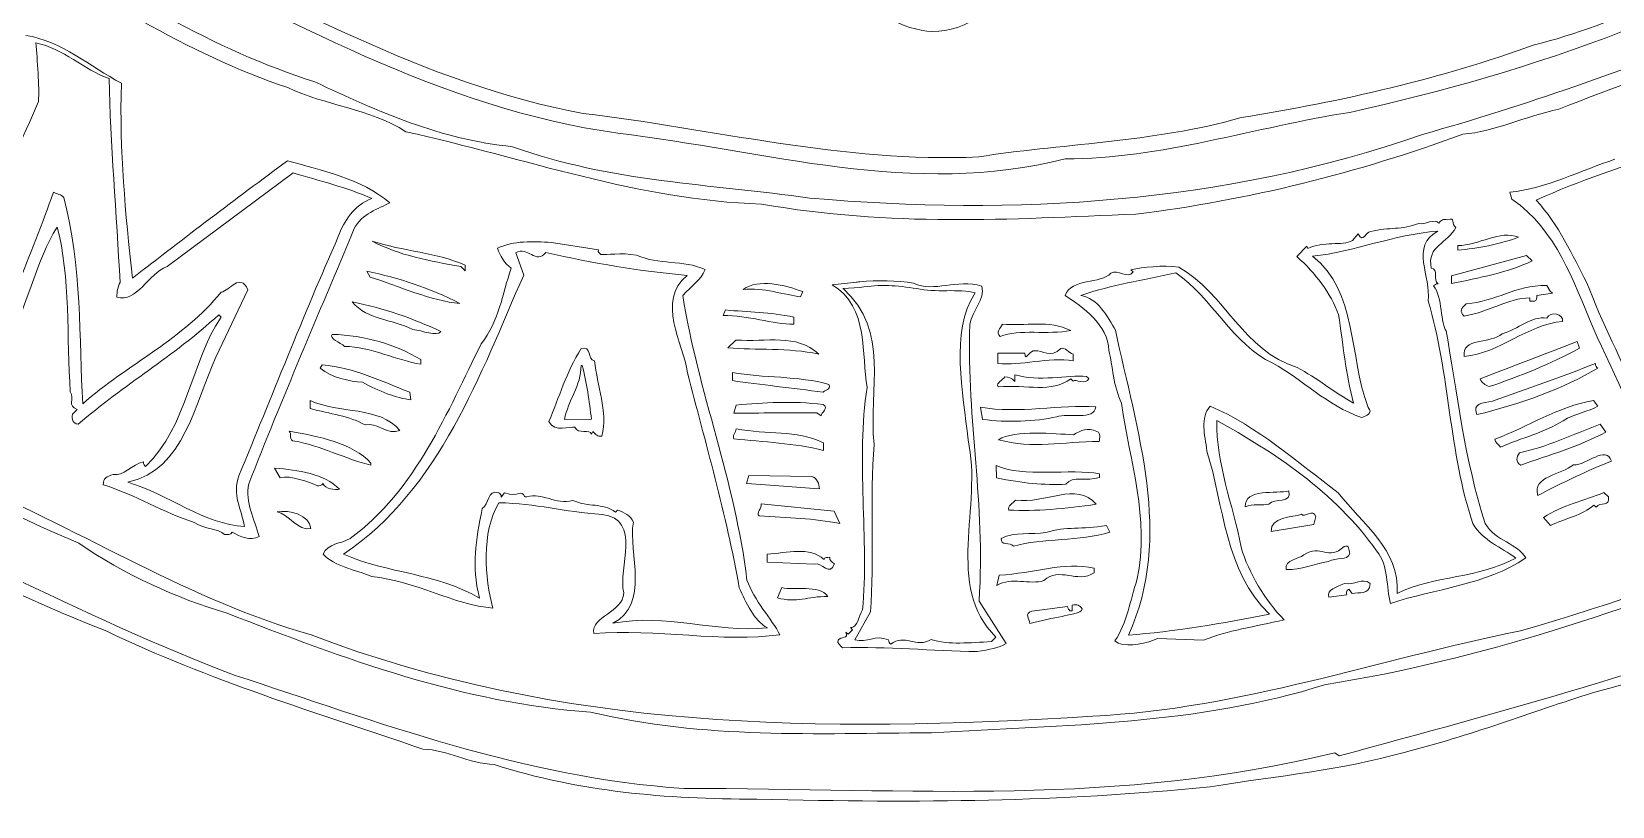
# Paper-space layout 'HHE_200_PG2' of a CAD drawing. Extents: x 0.2 to 8.2, y 0.2 to 10.8.
# Drawn here: x 5.614 to 5.7512, y 10.2354 to 10.3026 of the extents above; entities that cross this region are included whole.
import ezdxf

# ---------------------------------------------------------------- set-up
doc = ezdxf.new("R2010")
doc.units = 0
doc.header["$MEASUREMENT"] = 0
doc.layers.get('0').update_dxf_attribs({"lineweight": 30})
doc.layers.add('FORM_HHE-200', color=7, linetype='Continuous', lineweight=30)

# ---------------------------------------------------------------- blocks, each defined once
blk = doc.blocks.new('seal')
at = {"linetype": 'Continuous', "lineweight": 5}
for p, q in [((-0.40549, -1.138837), (-0.34244, -1.092559)), ((0.264, -1.108781), (0.26286, -1.105309)), ((-0.22802, -1.143937), (-0.23193, -1.132815)), ((-0.21418, -1.127824), (-0.19075, -1.131676)), ((0.15675, -1.136722), (0.16184, -1.131676)), ((0.16184, -1.131676), (0.16233, -1.132815)), ((0.18458, -1.128963), (0.1874, -1.125599)), ((0.23698, -1.133901), (0.23698, -1.131676)), ((-0.25716, -1.141659), (-0.25938, -1.139542)), ((-0.25716, -1.138837), (-0.25716, -1.141659)), ((0.23368, -1.146649), (0.27105, -1.136722)), ((0.27105, -1.136722), (0.27382, -1.139542)), ((-0.30452, -1.144534), (-0.30615, -1.141659)), ((-0.07454, -1.14958), (-0.06086, -1.148115)), ((0.0753, -1.143937), (0.07416, -1.142852)), ((0.23368, -1.150611), (0.23368, -1.146649)), ((-0.38145, -1.18403), (-0.36534, -1.150611)), ((-0.08924, -1.15289), (-0.09032, -1.155548)), ((-0.06071, -1.15099), (-0.06917, -1.151479)), ((0.28386, -1.155548), (0.27609, -1.156795)), ((0.28109, -1.151695), (0.28278, -1.154516)), ((0.28278, -1.154516), (0.28386, -1.155548)), ((-0.37874, -1.164065), (-0.37988, -1.162926)), ((-0.12885, -1.164554), (-0.12771, -1.161841)), ((0.27268, -1.159508), (0.27268, -1.15788)), ((0.2749, -1.159508), (0.27268, -1.159508)), ((-0.09375, -1.165584), (-0.09375, -1.169056)), ((-0.12663, -1.180668), (-0.12271, -1.176815)), ((0.29612, -1.179636), (0.29726, -1.182999)), ((-0.27941, -1.185766), (-0.27941, -1.188045)), ((0.00776, -1.18403), (0.02116, -1.18403)), ((0.00776, -1.189076), (0.00776, -1.18403)), ((0.04514, -1.184736), (0.04514, -1.188045)), ((-0.32959, -1.189673), (-0.3285, -1.188045)), ((-0.1997, -1.189076), (-0.1991, -1.189076)), ((-0.1244, -1.196997), (-0.1244, -1.192983)), ((0.01618, -1.198083), (0.01618, -1.194773)), ((-0.28504, -1.201934), (-0.28445, -1.205787)), ((0.04514, -1.198083), (0.04405, -1.196888)), ((0.05187, -1.195804), (0.05296, -1.196888)), ((-0.4529, -1.211972), (-0.45068, -1.209747)), ((-0.33469, -1.209747), (-0.33469, -1.205787)), ((-0.12381, -1.213165), (-0.12271, -1.209149)), ((0, -1.216908), (-0.00109, -1.210886)), ((0.30398, -1.209149), (0.30621, -1.211972)), ((-0.19466, -1.215823), (-0.20806, -1.215823)), ((-0.08035, -1.214684), (-0.08257, -1.213165)), ((-0.19411, -1.222008), (-0.19466, -1.223202)), ((0.30729, -1.220923), (0.31007, -1.224829)), ((-0.07927, -1.228138), (-0.07927, -1.231991)), ((-0.34971, -1.244252), (-0.35248, -1.239315)), ((-0.30452, -1.237091), (-0.30452, -1.238176)), ((0.00668, -1.246043), (0.00668, -1.239912)), ((-0.11772, -1.248212), (-0.11653, -1.244252)), ((-0.11653, -1.244252), (-0.08534, -1.244904)), ((0.058, -1.244252), (0.058, -1.246043)), ((-0.23817, -1.252173), (-0.23979, -1.254288)), ((-0.22699, -1.254288), (-0.22807, -1.254288)), ((-0.11046, -1.258358), (-0.07416, -1.262211)), ((0.30898, -1.254886), (0.31121, -1.257111)), ((-0.1819, -1.26107), (-0.18293, -1.262101)), ((-0.07416, -1.262211), (-0.07139, -1.268395)), ((0.16564, -1.266116), (0.16455, -1.270023)), ((0.30507, -1.262101), (0.30398, -1.26107)), ((0.06136, -1.270023), (0.06305, -1.273331)), ((0.16455, -1.270023), (0.14334, -1.273331)), ((0.28229, -1.271108), (0.27893, -1.267147)), ((-0.10764, -1.287329), (-0.10764, -1.283369)), ((-0.08425, -1.288415), (-0.10764, -1.287329)), ((0.00668, -1.299481), (0.00776, -1.294491)), ((0.05518, -1.291236), (0.05518, -1.293515)), ((-0.10259, -1.305124), (-0.10036, -1.300079)), ((0.18072, -1.305124), (0.17178, -1.306209)), ((0.18348, -1.304527), (0.1818, -1.302304)), ((-0.05636, -1.31234), (-0.06413, -1.326283)), ((-0.00222, -1.30724), (0.01118, -1.328508)), ((0.02398, -1.31234), (0.04183, -1.310224)), ((0.04291, -1.31234), (0.04405, -1.31234)), ((0.04405, -1.31234), (0.04405, -1.309465)), ((-0.06754, -1.323462), (-0.06527, -1.321183)), ((-0.06527, -1.321183), (-0.06635, -1.320098)), ((-0.06863, -1.322377), (-0.06754, -1.323462)), ((0.00386, -1.327423), (0.00608, -1.325198)), ((0.0669, -1.328508), (0.06528, -1.327423)), ((0.10928, -1.327315), (0.08648, -1.326283)), ((0.1766, -1.385202), (0.17437, -1.383574))]:
    blk.add_line(p, q, dxfattribs=at)
for points in [[(0.18344, -1.065216), (0.27546, -1.045197), (0.36637, -1.014542), (0.44782, -0.959909)], [(-0.19807, -1.063697), (-0.27782, -1.048613), (-0.34635, -1.006676), (-0.41883, -0.973744)], [(-0.48817, -0.975861), (-0.4407, -1.002119), (-0.39501, -1.033423), (-0.34489, -1.050133)], [(-0.33148, -1.047312), (-0.38227, -1.031198), (-0.4274, -1.001576), (-0.47428, -0.975861)], [(-0.42388, -0.977108), (-0.34532, -1.015086), (-0.27002, -1.060766), (-0.18077, -1.073624)], [(0.39762, -0.982262), (0.35748, -1.001251), (0.31733, -1.021813), (0.27496, -1.03223)], [(-0.09646, -0.993872), (-0.06304, -0.994904), (-0.04063, -1.037872), (-0.00493, -1.019045)], [(-0.4752, -1.023495), (-0.45735, -1.026316), (-0.44341, -1.039229), (-0.42778, -1.047529)], [(-0.47016, -1.027238), (-0.45675, -1.030059), (-0.44618, -1.040692), (-0.43391, -1.045197)], [(-0.46907, -1.056317), (-0.46847, -1.049102), (-0.46961, -1.035756), (-0.47016, -1.027238)], [(0.37018, -1.026099), (0.32054, -1.044545), (0.27089, -1.06234), (0.21957, -1.076337)], [(0.27496, -1.03223), (0.22976, -1.048451), (0.17953, -1.059736), (0.12935, -1.067494)], [(0.28761, -1.064076), (0.3138, -1.053931), (0.34001, -1.044545), (0.3673, -1.036136)], [(-0.43391, -1.045197), (-0.43332, -1.077042), (-0.43055, -1.112633), (-0.42892, -1.146649)], [(-0.42778, -1.04742), (-0.42892, -1.082034), (-0.4261, -1.111602), (-0.42279, -1.144534)], [(-0.34489, -1.050133), (-0.32698, -1.05903), (-0.3042, -1.060658), (-0.28629, -1.072377)], [(-0.23334, -1.080081), (-0.26904, -1.076337), (-0.30023, -1.06234), (-0.33148, -1.047312)], [(-0.52539, -1.164554), (-0.50754, -1.128312), (-0.48464, -1.093698), (-0.46907, -1.056317)], [(0.27609, -1.109377), (0.31847, -1.089793), (0.36811, -1.081545), (0.40772, -1.054202)], [(-0.00118, -1.086374), (-0.06868, -1.089087), (-0.13449, -1.071509), (-0.19807, -1.063697)], [(0.12935, -1.067494), (0.08583, -1.079809), (0.03673, -1.08019), (-0.00118, -1.086374)], [(0.04178, -1.087513), (0.08865, -1.088111), (0.13711, -1.071997), (0.18344, -1.065216)], [(0.23964, -1.076337), (0.2558, -1.075144), (0.27143, -1.067331), (0.28761, -1.064076)], [(-0.28629, -1.072377), (-0.22661, -1.085777), (-0.17138, -1.106991), (-0.10947, -1.109269)], [(-0.18077, -1.073624), (-0.10828, -1.082577), (-0.03347, -1.106556), (0.04178, -1.087513)], [(0.21957, -1.076337), (0.12137, -1.110301), (0.01547, -1.115834), (-0.0855, -1.106394)], [(0.07683, -1.115237), (0.13254, -1.108673), (0.18778, -1.095163), (0.23964, -1.076337)], [(-0.0855, -1.106394), (-0.1346, -1.099124), (-0.18424, -1.098038), (-0.23334, -1.080081)], [(-0.42279, -1.144534), (-0.39659, -1.124461), (-0.37141, -1.105472), (-0.34521, -1.086483)], [(-0.34521, -1.086483), (-0.3291, -1.09142), (-0.30848, -1.095434), (-0.29448, -1.107697)], [(-0.34244, -1.092559), (-0.32964, -1.09652), (-0.31575, -1.099938), (-0.30338, -1.105472)], [(0.26286, -1.105309), (0.28071, -1.103681), (0.29916, -1.094295), (0.31528, -1.089195)], [(-0.4618, -1.101456), (-0.47292, -1.132761), (-0.48806, -1.164554), (-0.49582, -1.195749)], [(-0.45675, -1.104279), (-0.4579, -1.102597), (-0.46017, -1.102597), (-0.4618, -1.101456)], [(-0.4478, -1.206872), (-0.44954, -1.175622), (-0.4478, -1.137211), (-0.45675, -1.104279)], [(-0.30338, -1.105472), (-0.31233, -1.108781), (-0.31732, -1.11654), (-0.3202, -1.124352)], [(-0.29448, -1.107697), (-0.30007, -1.110409), (-0.30848, -1.11323), (-0.31233, -1.120445)], [(0.30415, -1.172963), (0.29405, -1.149472), (0.2863, -1.124352), (0.264, -1.108781)], [(-0.10947, -1.109269), (-0.04535, -1.12088), (0.01325, -1.117516), (0.07683, -1.115237)], [(0.30111, -1.150611), (0.2939, -1.136722), (0.28722, -1.12164), (0.27609, -1.109377)], [(-0.46017, -1.118926), (-0.4707, -1.135637), (-0.47466, -1.156795), (-0.4841, -1.174591)], [(-0.45399, -1.200849), (-0.45567, -1.174699), (-0.4535, -1.142852), (-0.46017, -1.118926)], [(-0.3202, -1.124352), (-0.338, -1.163956), (-0.35362, -1.203562), (-0.37033, -1.243113)], [(-0.31233, -1.120445), (-0.33018, -1.162926), (-0.34863, -1.204647), (-0.36534, -1.247127)], [(0.16461, -1.136613), (0.18572, -1.134497), (0.20471, -1.126088), (0.227, -1.124461)], [(0.1874, -1.125599), (0.18962, -1.130591), (0.1913, -1.124461), (0.19353, -1.124461)], [(0.19353, -1.124461), (0.20303, -1.122236), (0.20915, -1.123863), (0.21751, -1.120554)], [(0.227, -1.124461), (0.21305, -1.131676), (0.22364, -1.147355), (0.22196, -1.15902)], [(0.21751, -1.120554), (0.22028, -1.12164), (0.22591, -1.117679), (0.22754, -1.120554)], [(0.2359, -1.122724), (0.232, -1.130591), (0.22141, -1.131676), (0.22364, -1.142852)], [(0.22754, -1.120445), (0.22868, -1.118926), (0.22976, -1.118168), (0.232, -1.118926)], [(0.232, -1.118926), (0.2359, -1.117136), (0.23368, -1.121043), (0.2359, -1.122724)], [(0.23698, -1.131676), (0.24708, -1.131676), (0.25819, -1.123863), (0.26715, -1.127716)], [(-0.30338, -1.126684), (-0.28835, -1.131676), (-0.27056, -1.132815), (-0.25716, -1.138837)], [(-0.25938, -1.139542), (-0.2744, -1.136722), (-0.29003, -1.133901), (-0.30338, -1.126684)], [(-0.24093, -1.130591), (-0.23318, -1.126684), (-0.22309, -1.127281), (-0.21418, -1.127824)], [(-0.23427, -1.140573), (-0.23763, -1.137861), (-0.23979, -1.134497), (-0.24093, -1.130591)], [(-0.23193, -1.132815), (-0.22591, -1.129398), (-0.222, -1.138947), (-0.21696, -1.132815)], [(-0.21696, -1.132815), (-0.19297, -1.138349), (-0.17068, -1.142309), (-0.1467, -1.144534)], [(-0.19075, -1.131676), (-0.19129, -1.132815), (-0.19015, -1.133304), (-0.18961, -1.133901)], [(-0.18961, -1.133901), (-0.18685, -1.134388), (-0.17957, -1.132815), (-0.17182, -1.134388)], [(0.16233, -1.132815), (0.1701, -1.128963), (0.17904, -1.131676), (0.18458, -1.128963)], [(0.26715, -1.127716), (0.25819, -1.131024), (0.24648, -1.133304), (0.23698, -1.133901)], [(-0.43055, -1.15392), (-0.42051, -1.156795), (-0.41498, -1.142309), (-0.40549, -1.138837)], [(-0.24935, -1.178009), (-0.24039, -1.166779), (-0.23871, -1.153431), (-0.23427, -1.140573)], [(-0.17182, -1.134388), (-0.16064, -1.139434), (-0.14892, -1.136613), (-0.13774, -1.141659)], [(0.07416, -1.142852), (0.0803, -1.141659), (0.08979, -1.140573), (0.0981, -1.141659)], [(0.17736, -1.165584), (0.17351, -1.155167), (0.16623, -1.145131), (0.15675, -1.136722)], [(0.19185, -1.211972), (0.18234, -1.185766), (0.18691, -1.154516), (0.16461, -1.136613)], [(0.27382, -1.139542), (0.26211, -1.145131), (0.24708, -1.147844), (0.23368, -1.150611)], [(-0.42892, -1.146649), (-0.43001, -1.148983), (-0.43055, -1.151099), (-0.43055, -1.15392)], [(-0.36534, -1.150611), (-0.36919, -1.141659), (-0.37424, -1.151099), (-0.37869, -1.151695)], [(-0.31841, -1.282284), (-0.26985, -1.249948), (-0.24984, -1.192548), (-0.22802, -1.143937)], [(-0.30615, -1.141659), (-0.29003, -1.145131), (-0.27495, -1.150067), (-0.25992, -1.15788)], [(-0.25992, -1.15788), (-0.27386, -1.156795), (-0.29057, -1.148983), (-0.30452, -1.144534)], [(-0.1467, -1.144534), (-0.16232, -1.157284), (-0.14892, -1.178009), (-0.1467, -1.192983)], [(-0.13774, -1.141659), (-0.13997, -1.147247), (-0.14447, -1.149472), (-0.14892, -1.154516)], [(-0.11881, -1.151695), (-0.111, -1.146162), (-0.0982, -1.14958), (-0.08924, -1.15289)], [(-0.06325, -1.148495), (-0.06245, -1.148386), (-0.06163, -1.148277), (-0.06081, -1.148115)], [(-0.06081, -1.148115), (-0.05203, -1.147355), (-0.04225, -1.147572), (-0.03402, -1.148983)], [(-0.03402, -1.148983), (-0.02343, -1.15392), (-0.01279, -1.146759), (0, -1.150611)], [(0.04135, -1.155548), (0.0446, -1.146649), (0.05908, -1.150067), (0.06414, -1.144534)], [(0.04916, -1.155548), (0.06528, -1.150067), (0.07922, -1.148386), (0.09658, -1.144534)], [(0.06414, -1.144534), (0.0675, -1.142309), (0.07254, -1.147844), (0.0753, -1.143937)], [(0.09658, -1.144534), (0.11437, -1.156795), (0.125, -1.180668), (0.14448, -1.189673)], [(0.0981, -1.141659), (0.12098, -1.155167), (0.12994, -1.183543), (0.15669, -1.191898)], [(0.22364, -1.142852), (0.22754, -1.143287), (0.22418, -1.148983), (0.227, -1.150611)], [(-0.37869, -1.151695), (-0.39713, -1.174591), (-0.42556, -1.187448), (-0.4478, -1.206872)], [(-0.14892, -1.154516), (-0.14166, -1.201934), (-0.12327, -1.247127), (-0.11772, -1.296227)], [(-0.09032, -1.155548), (-0.0976, -1.154516), (-0.10932, -1.150611), (-0.11881, -1.151695)], [(-0.05745, -1.200741), (-0.06021, -1.184736), (-0.05614, -1.160756), (-0.07454, -1.14958)], [(-0.06911, -1.151479), (-0.04568, -1.172963), (-0.05685, -1.200958), (-0.05409, -1.229169)], [(-0.03243, -1.151695), (-0.04247, -1.150067), (-0.05061, -1.149363), (-0.06071, -1.15099)], [(-0.00342, -1.15392), (-0.01122, -1.151695), (-0.02349, -1.15392), (-0.03243, -1.151695)], [(-0.00732, -1.227054), (-0.00954, -1.203562), (-0.01627, -1.173505), (-0.00342, -1.15392)], [(0, -1.150611), (0.00169, -1.157284), (-0.00504, -1.162926), (-0.00618, -1.169491)], [(0.06305, -1.182999), (0.0625, -1.170141), (0.05019, -1.161244), (0.04135, -1.155548)], [(0.06641, -1.172963), (0.0625, -1.166181), (0.05746, -1.156795), (0.04916, -1.155548)], [(0.227, -1.150611), (0.22591, -1.150611), (0.22532, -1.151099), (0.22478, -1.151695)], [(0.22478, -1.151695), (0.22922, -1.156795), (0.22814, -1.171281), (0.2309, -1.173994)], [(0.24094, -1.160648), (0.25597, -1.159616), (0.26493, -1.151695), (0.28109, -1.151695)], [(0.33128, -1.272247), (0.34408, -1.228681), (0.31511, -1.189673), (0.30111, -1.150611)], [(-0.37988, -1.162926), (-0.40332, -1.18414), (-0.4267, -1.196997), (-0.45014, -1.217016)], [(-0.41666, -1.238176), (-0.39545, -1.217505), (-0.39436, -1.187448), (-0.37874, -1.164065)], [(-0.31347, -1.156795), (-0.29785, -1.160105), (-0.28336, -1.165151), (-0.26936, -1.171769)], [(-0.28336, -1.170684), (-0.29448, -1.165151), (-0.3056, -1.166181), (-0.31347, -1.156795)], [(-0.12771, -1.161841), (-0.11653, -1.162926), (-0.10546, -1.162926), (-0.09375, -1.165584)], [(0.22196, -1.15902), (0.23254, -1.194665), (0.232, -1.234866), (0.24371, -1.270023)], [(0.23986, -1.166779), (0.23764, -1.164554), (0.23818, -1.162926), (0.24094, -1.160648)], [(0.27268, -1.15788), (0.26211, -1.15788), (0.25158, -1.165043), (0.23986, -1.166779)], [(0.27609, -1.156795), (0.27609, -1.15788), (0.27609, -1.159508), (0.2749, -1.159508)], [(0.28109, -1.168026), (0.28278, -1.164065), (0.28944, -1.16629), (0.2889, -1.169654)], [(-0.26936, -1.171769), (-0.27164, -1.174591), (-0.27832, -1.171281), (-0.28336, -1.170684)], [(-0.09375, -1.169056), (-0.10427, -1.169056), (-0.11653, -1.164554), (-0.12885, -1.164554)], [(-0.00618, -1.169491), (-0.00781, -1.219784), (0.00115, -1.257111), (-0.00222, -1.30724)], [(0.00896, -1.17573), (0.00668, -1.173505), (0.00896, -1.171769), (0.01004, -1.169654)], [(0.04405, -1.172963), (0.03289, -1.175187), (0.0184, -1.171877), (0.00896, -1.17573)], [(0.01004, -1.169654), (0.02116, -1.170684), (0.03343, -1.167429), (0.04405, -1.172963)], [(0.18458, -1.209747), (0.18072, -1.194773), (0.17964, -1.180668), (0.17736, -1.165584)], [(0.2889, -1.169654), (0.27105, -1.171281), (0.25765, -1.185224), (0.23986, -1.186852)], [(0.25879, -1.17573), (0.26661, -1.173505), (0.27328, -1.166779), (0.28109, -1.168026)], [(-0.31732, -1.17904), (-0.31955, -1.176815), (-0.32519, -1.175187), (-0.32351, -1.172963)], [(-0.32351, -1.172963), (-0.30729, -1.173505), (-0.29226, -1.178009), (-0.27941, -1.185766)], [(-0.27941, -1.188045), (-0.29111, -1.186255), (-0.30452, -1.17904), (-0.31732, -1.17904)], [(-0.3151, -1.274472), (-0.28217, -1.251034), (-0.26606, -1.210886), (-0.24935, -1.178009)], [(-0.1997, -1.180668), (-0.19411, -1.17904), (-0.19688, -1.186255), (-0.19297, -1.186852)], [(-0.12271, -1.176815), (-0.10709, -1.178009), (-0.09256, -1.173505), (-0.08143, -1.18403)], [(0.072, -1.324601), (0.09479, -1.275556), (0.07639, -1.222605), (0.06641, -1.172963)], [(0.2309, -1.173994), (0.2359, -1.203019), (0.23986, -1.239315), (0.2499, -1.270023)], [(0.23986, -1.186852), (0.23818, -1.177412), (0.25321, -1.180668), (0.25879, -1.17573)], [(0.24762, -1.198083), (0.26385, -1.191898), (0.28001, -1.185766), (0.29612, -1.179636)], [(0.32916, -1.249244), (0.3303, -1.222497), (0.31419, -1.197377), (0.30415, -1.172963)], [(-0.42556, -1.245988), (-0.39713, -1.239804), (-0.39209, -1.206437), (-0.38145, -1.18403)], [(-0.21582, -1.216908), (-0.21082, -1.204755), (-0.20697, -1.192548), (-0.1997, -1.180668)], [(-0.19297, -1.186852), (-0.19184, -1.199113), (-0.18631, -1.211972), (-0.18961, -1.224233)], [(-0.08143, -1.18403), (-0.09652, -1.180668), (-0.11268, -1.181915), (-0.12663, -1.180668)], [(0.04514, -1.188045), (0.03289, -1.185766), (0.01894, -1.190704), (0.00776, -1.189076)], [(0.02116, -1.18403), (0.02116, -1.189076), (0.02398, -1.181915), (0.02621, -1.182999)], [(0.02621, -1.182999), (0.03011, -1.182512), (0.03397, -1.186961), (0.03907, -1.181915)], [(0.03907, -1.181915), (0.04129, -1.18083), (0.04291, -1.18414), (0.04514, -1.184736)], [(0.06912, -1.209149), (0.06528, -1.201337), (0.06468, -1.190162), (0.06305, -1.182999)], [(0.29726, -1.182999), (0.28332, -1.190704), (0.26715, -1.196888), (0.25212, -1.201934)], [(-0.30848, -1.196888), (-0.3151, -1.196293), (-0.32351, -1.194773), (-0.32959, -1.189673)], [(-0.3285, -1.188045), (-0.31233, -1.189673), (-0.29953, -1.196293), (-0.28504, -1.201934)], [(-0.20806, -1.215823), (-0.20632, -1.206437), (-0.1997, -1.199113), (-0.1997, -1.189076)], [(-0.1991, -1.189076), (-0.19688, -1.197486), (-0.19579, -1.206872), (-0.19466, -1.215823)], [(-0.1467, -1.192983), (-0.13829, -1.227054), (-0.12771, -1.263837), (-0.12157, -1.300079)], [(-0.1244, -1.192983), (-0.10932, -1.195804), (-0.09146, -1.194773), (-0.07639, -1.199113)], [(0.01618, -1.194773), (0.02789, -1.198624), (0.04237, -1.194773), (0.05187, -1.195804)], [(0.14448, -1.189673), (0.15946, -1.197974), (0.17118, -1.210831), (0.1886, -1.216908)], [(0.15669, -1.191898), (0.16618, -1.196997), (0.17568, -1.204755), (0.18458, -1.209747)], [(0.30621, -1.192983), (0.28944, -1.203019), (0.26715, -1.210886), (0.24594, -1.215823)], [(0.25375, -1.209149), (0.27105, -1.203019), (0.2889, -1.196997), (0.30507, -1.190704)], [(0.30507, -1.190704), (0.30507, -1.191898), (0.30561, -1.192548), (0.30621, -1.192983)], [(-0.45019, -1.276154), (-0.50585, -1.252065), (-0.55995, -1.222008), (-0.61637, -1.199113)], [(-0.45068, -1.209747), (-0.45567, -1.207631), (-0.45176, -1.204755), (-0.45399, -1.200849)], [(-0.28445, -1.205787), (-0.29166, -1.204755), (-0.30061, -1.201337), (-0.30848, -1.196888)], [(-0.07927, -1.203019), (-0.09429, -1.200741), (-0.111, -1.199113), (-0.1244, -1.196997)], [(-0.07639, -1.199113), (-0.07529, -1.201934), (-0.07861, -1.201934), (-0.07927, -1.203019)], [(-0.06021, -1.311309), (-0.0569, -1.277184), (-0.06304, -1.235951), (-0.05745, -1.200741)], [(0.00776, -1.200741), (0.00668, -1.198624), (0.01004, -1.197486), (0.01118, -1.195804)], [(0.04405, -1.196888), (0.03397, -1.204159), (0.02236, -1.199711), (0.00776, -1.200741)], [(0.01118, -1.195804), (0.01286, -1.195804), (0.01448, -1.196293), (0.01618, -1.198083)], [(0.05296, -1.196888), (0.05133, -1.200306), (0.04629, -1.196888), (0.04514, -1.198083)], [(0.25212, -1.201934), (0.2499, -1.200741), (0.24871, -1.200306), (0.24762, -1.198083)], [(-0.33469, -1.205787), (-0.3202, -1.212567), (-0.30007, -1.208662), (-0.29003, -1.220923)], [(-0.30729, -1.218102), (-0.3151, -1.213599), (-0.32459, -1.212567), (-0.33469, -1.209747)], [(-0.12271, -1.209149), (-0.10878, -1.208119), (-0.09484, -1.207034), (-0.07927, -1.209149)], [(-0.07927, -1.209149), (-0.07639, -1.210886), (-0.08035, -1.213165), (-0.08035, -1.214684)], [(-0.00109, -1.210886), (0.01786, -1.214195), (0.03907, -1.209747), (0.05632, -1.210886)], [(0.05632, -1.210886), (0.05578, -1.218102), (0.04237, -1.213599), (0.03685, -1.215823)], [(0.07639, -1.297258), (0.08307, -1.265519), (0.07308, -1.239315), (0.06912, -1.209149)], [(0.11323, -1.210886), (0.10819, -1.216908), (0.11047, -1.224829), (0.11155, -1.233238)], [(0.17682, -1.254288), (0.15669, -1.239315), (0.13666, -1.220923), (0.11323, -1.210886)], [(0.24594, -1.215823), (0.24371, -1.209747), (0.24871, -1.210344), (0.25375, -1.209149)], [(0.25489, -1.228138), (0.2716, -1.222008), (0.28608, -1.211972), (0.30398, -1.209149)], [(0.26709, -1.323462), (0.36025, -1.297258), (0.44944, -1.259388), (0.53369, -1.210886)], [(-0.45014, -1.217016), (-0.4529, -1.21642), (-0.45345, -1.214793), (-0.4529, -1.211972)], [(-0.29003, -1.220923), (-0.29616, -1.223636), (-0.30175, -1.21642), (-0.30729, -1.218102)], [(-0.20302, -1.219784), (-0.20524, -1.219133), (-0.21304, -1.222605), (-0.21582, -1.216908)], [(-0.08257, -1.213165), (-0.09652, -1.213165), (-0.111, -1.213165), (-0.12381, -1.213165)], [(0.03685, -1.215823), (0.02621, -1.218102), (0.01172, -1.218644), (0, -1.216908)], [(0.11654, -1.218102), (0.116, -1.239804), (0.12441, -1.259877), (0.12826, -1.28109)], [(0.19575, -1.283369), (0.17514, -1.253801), (0.14443, -1.233673), (0.11654, -1.218102)], [(0.1886, -1.216908), (0.19076, -1.21642), (0.19461, -1.214684), (0.19185, -1.211972)], [(0.2889, -1.219133), (0.27941, -1.224829), (0.26829, -1.227543), (0.25765, -1.231991)], [(0.30621, -1.211972), (0.30176, -1.214684), (0.2945, -1.21539), (0.2889, -1.219133)], [(-0.34244, -1.225915), (-0.34575, -1.225915), (-0.34353, -1.222008), (-0.34521, -1.220923)], [(-0.34521, -1.220923), (-0.33072, -1.223636), (-0.31347, -1.227054), (-0.30452, -1.237091)], [(-0.30452, -1.238176), (-0.31732, -1.234866), (-0.33018, -1.228138), (-0.34244, -1.225915)], [(-0.19466, -1.223202), (-0.19525, -1.22038), (-0.20134, -1.223636), (-0.20302, -1.219784)], [(-0.18961, -1.224233), (-0.19184, -1.224829), (-0.19238, -1.223202), (-0.19411, -1.222008)], [(-0.12381, -1.225915), (-0.12495, -1.224829), (-0.12271, -1.222605), (-0.12271, -1.220923)], [(-0.07927, -1.231991), (-0.09375, -1.228138), (-0.10932, -1.227651), (-0.12381, -1.225915)], [(-0.12271, -1.220923), (-0.10709, -1.224233), (-0.09315, -1.221412), (-0.07927, -1.228138)], [(0.00608, -1.325198), (-0.01959, -1.300079), (-0.00004, -1.259877), (-0.00732, -1.227054)], [(0.00776, -1.227054), (0.01618, -1.222008), (0.03571, -1.224233), (0.04514, -1.224829)], [(0.058, -1.228138), (0.03961, -1.228138), (0.02512, -1.231991), (0.00776, -1.227054)], [(0.04514, -1.224829), (0.04911, -1.222605), (0.05187, -1.220923), (0.05686, -1.223202)], [(0.05686, -1.223202), (0.05908, -1.224233), (0.058, -1.226456), (0.058, -1.228138)], [(0.26715, -1.234866), (0.28055, -1.232154), (0.2939, -1.225915), (0.30729, -1.220923)], [(0.31007, -1.224829), (0.29672, -1.231991), (0.28223, -1.235951), (0.26769, -1.240997)], [(-0.05409, -1.229169), (-0.05636, -1.254886), (-0.05409, -1.287818), (-0.05636, -1.31234)], [(0.11155, -1.233238), (0.1199, -1.260474), (0.1199, -1.292755), (0.14221, -1.314565)], [(0.25765, -1.231991), (0.25711, -1.230905), (0.25489, -1.229766), (0.25489, -1.228138)], [(0.26769, -1.240997), (0.26493, -1.239315), (0.26547, -1.237091), (0.26715, -1.234866)], [(0.2939, -1.240997), (0.30057, -1.24154), (0.31007, -1.230905), (0.31283, -1.239315)], [(-0.60313, -1.242949), (-0.54519, -1.268069), (-0.49506, -1.296552), (-0.43646, -1.320044)], [(-0.37272, -1.342288), (-0.44965, -1.312829), (-0.52327, -1.270348), (-0.59971, -1.239695)], [(-0.43782, -1.247127), (-0.43782, -1.243817), (-0.43619, -1.243222), (-0.43278, -1.242027)], [(-0.43278, -1.242027), (-0.42784, -1.243222), (-0.42334, -1.237091), (-0.4178, -1.235951)], [(-0.4178, -1.235951), (-0.4178, -1.237091), (-0.41726, -1.237687), (-0.41666, -1.238176)], [(-0.35248, -1.239315), (-0.34076, -1.240399), (-0.32796, -1.242136), (-0.3202, -1.249948)], [(-0.33127, -1.248212), (-0.33523, -1.24653), (-0.34467, -1.242624), (-0.34971, -1.244252)], [(0.00668, -1.239912), (0.01948, -1.246043), (0.04405, -1.24154), (0.058, -1.244252)], [(0.27609, -1.256134), (0.27328, -1.24653), (0.28782, -1.246043), (0.2939, -1.240997)], [(0.31283, -1.239315), (0.30111, -1.243817), (0.28836, -1.24984), (0.27609, -1.256134)], [(-0.50417, -1.246043), (-0.44737, -1.270456), (-0.39436, -1.305124), (-0.33474, -1.322377)], [(-0.39263, -1.266116), (-0.40711, -1.261613), (-0.42225, -1.252065), (-0.43782, -1.247127)], [(-0.36756, -1.268231), (-0.38764, -1.267147), (-0.40549, -1.252065), (-0.42556, -1.245988)], [(-0.37033, -1.243113), (-0.37369, -1.252065), (-0.36919, -1.259877), (-0.36756, -1.268231)], [(-0.36534, -1.247127), (-0.36756, -1.256134), (-0.36252, -1.264923), (-0.3604, -1.273331)], [(-0.3285, -1.247127), (-0.32904, -1.248212), (-0.33018, -1.248212), (-0.33127, -1.248212)], [(-0.3202, -1.249948), (-0.32237, -1.250437), (-0.32741, -1.249948), (-0.3285, -1.247127)], [(-0.24093, -1.252173), (-0.24707, -1.250437), (-0.24543, -1.257761), (-0.24929, -1.259986)], [(-0.22807, -1.254288), (-0.22975, -1.249948), (-0.2309, -1.254886), (-0.23817, -1.252173)], [(-0.08143, -1.251034), (-0.09429, -1.249948), (-0.10427, -1.249352), (-0.11772, -1.248212)], [(-0.08534, -1.244904), (-0.08257, -1.245499), (-0.08143, -1.248755), (-0.08143, -1.251034)], [(0.04129, -1.249352), (0.03011, -1.24984), (0.02003, -1.248755), (0.00668, -1.246043)], [(0.01618, -1.257111), (0.03121, -1.259388), (0.04629, -1.247724), (0.05632, -1.259388)], [(0.058, -1.246043), (0.05187, -1.248212), (0.0446, -1.244904), (0.04129, -1.249352)], [(-0.24093, -1.257111), (-0.24989, -1.271649), (-0.24821, -1.294979), (-0.24424, -1.309465)], [(-0.23979, -1.254288), (-0.23979, -1.253258), (-0.24039, -1.252662), (-0.24093, -1.252173)], [(-0.18961, -1.263295), (-0.20914, -1.261613), (-0.222, -1.257761), (-0.24093, -1.257111)], [(-0.2041, -1.256134), (-0.21304, -1.258358), (-0.21924, -1.252065), (-0.22699, -1.254288)], [(-0.18293, -1.262101), (-0.18961, -1.257111), (-0.19634, -1.259877), (-0.2041, -1.256134)], [(-0.11154, -1.264326), (-0.11322, -1.262806), (-0.10992, -1.260583), (-0.11046, -1.258358)], [(0.01286, -1.262101), (0.01172, -1.259986), (0.01504, -1.258793), (0.01618, -1.257111)], [(0.13048, -1.26107), (0.13, -1.251576), (0.14611, -1.254886), (0.15223, -1.253258)], [(0.15223, -1.253258), (0.15393, -1.259877), (0.14497, -1.256513), (0.14221, -1.259877)], [(0.20579, -1.304527), (0.20747, -1.282717), (0.18854, -1.270023), (0.17682, -1.254288)], [(0.27893, -1.267147), (0.28841, -1.26107), (0.29894, -1.258793), (0.30898, -1.254886)], [(0.30328, -1.354333), (0.39085, -1.331491), (0.47705, -1.302086), (0.55393, -1.253041)], [(0.31121, -1.257111), (0.31229, -1.262101), (0.30675, -1.259388), (0.30507, -1.262101)], [(-0.3776, -1.272247), (-0.38091, -1.268774), (-0.38709, -1.270023), (-0.39263, -1.266116)], [(-0.3514, -1.26107), (-0.34521, -1.259986), (-0.33523, -1.262806), (-0.33469, -1.269372)], [(-0.33469, -1.269372), (-0.34076, -1.271108), (-0.34575, -1.262211), (-0.3514, -1.26107)], [(-0.24929, -1.259986), (-0.2526, -1.276154), (-0.25482, -1.287818), (-0.25092, -1.304527)], [(-0.17909, -1.302304), (-0.1819, -1.290043), (-0.16964, -1.265519), (-0.18961, -1.263295)], [(-0.1741, -1.267147), (-0.17513, -1.263837), (-0.17903, -1.262101), (-0.1819, -1.26107)], [(-0.07139, -1.268395), (-0.08425, -1.265519), (-0.09706, -1.265519), (-0.11154, -1.264326)], [(0.05632, -1.259388), (0.04129, -1.261613), (0.02566, -1.262806), (0.01286, -1.262101)], [(0.14221, -1.259877), (0.13944, -1.260474), (0.13385, -1.259388), (0.13048, -1.26107)], [(0.14334, -1.273331), (0.14275, -1.266116), (0.15393, -1.266551), (0.15837, -1.264923)], [(0.15837, -1.264923), (0.16005, -1.267147), (0.16396, -1.261613), (0.16564, -1.266116)], [(0.30398, -1.26107), (0.2984, -1.266116), (0.28944, -1.267744), (0.28229, -1.271108)], [(-0.37375, -1.271108), (-0.37424, -1.272736), (-0.37646, -1.272247), (-0.3776, -1.272247)], [(-0.3604, -1.273331), (-0.3648, -1.275556), (-0.36973, -1.273331), (-0.37375, -1.271108)], [(-0.18461, -1.317386), (-0.16563, -1.307837), (-0.17686, -1.282717), (-0.1741, -1.267147)], [(0.00896, -1.276154), (0.01562, -1.272844), (0.02398, -1.274472), (0.03121, -1.273331)], [(0.06305, -1.273331), (0.04797, -1.27778), (0.02957, -1.276154), (0.01504, -1.280005)], [(0.03121, -1.273331), (0.04129, -1.270023), (0.04911, -1.272247), (0.06136, -1.270023)], [(0.24371, -1.270023), (0.24871, -1.278812), (0.25765, -1.281633), (0.26493, -1.28722)], [(0.2499, -1.270023), (0.25489, -1.278812), (0.26607, -1.280005), (0.26991, -1.28722)], [(-0.37651, -1.311309), (-0.40158, -1.303931), (-0.42784, -1.291669), (-0.45019, -1.276154)], [(-0.3285, -1.282284), (-0.32628, -1.276695), (-0.31955, -1.277292), (-0.3151, -1.274472)], [(-0.30452, -1.293515), (-0.31233, -1.290043), (-0.32297, -1.288415), (-0.3285, -1.282284)], [(-0.25092, -1.304527), (-0.27267, -1.291669), (-0.29606, -1.292266), (-0.31841, -1.282284)], [(-0.10764, -1.283369), (-0.09766, -1.28288), (-0.08647, -1.279516), (-0.07927, -1.28619)], [(0.01504, -1.280005), (0.0134, -1.27778), (0.00841, -1.280005), (0.00896, -1.276154)], [(0.12826, -1.28109), (0.13216, -1.294491), (0.13998, -1.30724), (0.14947, -1.317386)], [(0.15946, -1.285105), (0.16786, -1.279516), (0.17178, -1.288415), (0.17958, -1.28109)], [(0.17958, -1.28109), (0.18234, -1.280005), (0.1818, -1.28288), (0.18234, -1.284508)], [(-0.07416, -1.288415), (-0.07639, -1.294979), (-0.08035, -1.287329), (-0.08425, -1.288415)], [(-0.07927, -1.28619), (-0.07927, -1.285105), (-0.07753, -1.285105), (-0.07639, -1.285105)], [(-0.07639, -1.285105), (-0.07693, -1.286733), (-0.07529, -1.28722), (-0.07416, -1.288415)], [(0.00776, -1.294491), (0.02512, -1.293515), (0.04015, -1.287818), (0.05518, -1.291236)], [(0.05518, -1.293515), (0.04629, -1.298994), (0.03793, -1.290043), (0.03011, -1.297258)], [(0.15061, -1.292266), (0.15012, -1.287329), (0.15669, -1.287329), (0.15946, -1.285105)], [(0.17178, -1.288415), (0.16455, -1.289445), (0.15837, -1.292863), (0.15061, -1.292266)], [(0.39258, -1.286081), (0.31841, -1.312937), (0.24979, -1.337459), (0.1695, -1.34972)], [(0.18234, -1.284508), (0.18126, -1.288415), (0.17568, -1.28619), (0.17178, -1.288415)], [(0.20248, -1.309465), (0.20025, -1.301706), (0.20194, -1.29053), (0.19575, -1.283369)], [(0.26991, -1.28722), (0.2499, -1.300676), (0.22478, -1.302195), (0.20248, -1.309465)], [(0.26493, -1.28722), (0.24708, -1.297258), (0.22418, -1.295576), (0.20579, -1.304527)], [(-0.24424, -1.309465), (-0.26324, -1.307999), (-0.28282, -1.295738), (-0.30452, -1.293515)], [(-0.11772, -1.296227), (-0.11431, -1.306209), (-0.10546, -1.315649), (-0.1015, -1.323462)], [(0.03011, -1.297258), (0.0229, -1.299481), (0.01394, -1.295141), (0.00668, -1.299481)], [(0.06528, -1.327423), (0.07134, -1.31847), (0.07308, -1.306752), (0.07639, -1.297258)], [(0.17958, -1.299481), (0.18458, -1.300676), (0.18854, -1.296227), (0.19244, -1.299481)], [(-0.19411, -1.322377), (-0.19525, -1.313426), (-0.17957, -1.31234), (-0.17909, -1.302304)], [(-0.12157, -1.300079), (-0.11832, -1.30724), (-0.11436, -1.316247), (-0.10768, -1.320098)], [(-0.07753, -1.304527), (-0.08756, -1.304527), (-0.09315, -1.307837), (-0.10259, -1.305124)], [(-0.10036, -1.300079), (-0.09429, -1.301706), (-0.08203, -1.298451), (-0.07753, -1.304527)], [(0.17178, -1.306209), (0.17069, -1.302304), (0.17568, -1.301273), (0.17958, -1.299481)], [(0.1818, -1.302304), (0.18012, -1.302899), (0.18072, -1.304527), (0.18072, -1.305124)], [(0.19244, -1.299481), (0.19185, -1.305722), (0.18686, -1.303497), (0.18348, -1.304527)], [(-0.19585, -1.36144), (-0.25889, -1.356883), (-0.31901, -1.334149), (-0.37651, -1.311309)], [(-0.10768, -1.320098), (-0.13443, -1.322377), (-0.15788, -1.31234), (-0.18461, -1.317386)], [(-0.06635, -1.320098), (-0.06245, -1.320098), (-0.06245, -1.314565), (-0.06021, -1.311309)], [(0.0229, -1.31847), (0.0229, -1.316247), (0.02003, -1.313534), (0.02398, -1.31234)], [(0.04911, -1.311309), (0.04911, -1.313967), (0.04129, -1.313967), (0.03907, -1.315162)], [(0.04183, -1.310224), (0.04183, -1.311309), (0.04237, -1.311744), (0.04291, -1.31234)], [(0.04405, -1.309465), (0.04629, -1.30903), (0.04797, -1.309465), (0.04905, -1.311309)], [(0.4164, -1.311038), (0.34001, -1.342288), (0.2575, -1.363555), (0.1766, -1.385202)], [(-0.43646, -1.320044), (-0.38568, -1.344566), (-0.33251, -1.361113), (-0.27952, -1.379452)], [(-0.1015, -1.323462), (-0.12939, -1.327423), (-0.16341, -1.320098), (-0.19411, -1.322377)], [(0.03907, -1.315162), (0.03462, -1.315649), (0.02843, -1.317386), (0.0229, -1.31847)], [(0.14221, -1.314565), (0.11936, -1.319013), (0.09425, -1.322974), (0.072, -1.324601)], [(0.14947, -1.317386), (0.13493, -1.320749), (0.12153, -1.322377), (0.10928, -1.327315)], [(-0.33474, -1.322377), (-0.21088, -1.370337), (-0.08263, -1.372616), (0.05404, -1.364804)], [(-0.07031, -1.330136), (-0.07139, -1.329051), (-0.07307, -1.327911), (-0.07253, -1.326283)], [(-0.07253, -1.326283), (-0.07139, -1.324601), (-0.06689, -1.325687), (-0.06863, -1.322377)], [(-0.06413, -1.326283), (-0.05804, -1.327911), (-0.05409, -1.32357), (-0.04742, -1.326283)], [(-0.04742, -1.326283), (-0.04742, -1.327423), (-0.04688, -1.327911), (-0.04632, -1.328508)], [(-0.04632, -1.328508), (-0.03965, -1.322974), (-0.03347, -1.330731), (-0.02625, -1.326283)], [(-0.02625, -1.326283), (-0.01736, -1.329051), (-0.00678, -1.327911), (0.00386, -1.327423)], [(0.01118, -1.328508), (0.00722, -1.330731), (0.00278, -1.331329), (-0.00331, -1.332359)], [(0.05404, -1.364804), (0.12821, -1.36144), (0.19569, -1.337459), (0.26709, -1.323462)], [(0.08648, -1.326283), (0.08139, -1.328508), (0.07254, -1.330731), (0.0669, -1.328508)], [(-0.00331, -1.332359), (-0.02565, -1.331872), (-0.0485, -1.329647), (-0.07031, -1.330136)], [(-0.14963, -1.399688), (-0.22878, -1.394209), (-0.30349, -1.365183), (-0.37272, -1.342288)], [(0.1695, -1.34972), (0.10814, -1.369198), (0.03955, -1.369198), (-0.02625, -1.372616)], [(0.20893, -1.383574), (0.24128, -1.375762), (0.27203, -1.363936), (0.30328, -1.354333)], [(-0.02625, -1.372616), (-0.08431, -1.372616), (-0.13893, -1.375329), (-0.19585, -1.36144)], [(-0.27952, -1.379452), (-0.26671, -1.37994), (-0.25684, -1.386776), (-0.24397, -1.387319)], [(0.17437, -1.383574), (0.06733, -1.409724), (-0.0364, -1.400286), (-0.14963, -1.399688)], [(0.11236, -1.400231), (0.14698, -1.394697), (0.17714, -1.392473), (0.20893, -1.383574)], [(-0.24397, -1.387319), (-0.20106, -1.401262), (-0.15922, -1.404788), (-0.11343, -1.405276)], [(-0.11343, -1.405276), (-0.02924, -1.407501), (0.03489, -1.407393), (0.11236, -1.400231)]]:
    blk.add_open_spline(points, degree=3, dxfattribs=at)

psp = doc.layouts.new('HHE_200_PG2')

# ---------------------------------------------------------------- block references
at = {"layer": 'FORM_HHE-200', "linetype": 'ByBlock', "xscale": 0.1744302059688657, "yscale": 0.1744302059688657, "zscale": 0.1744302059688657, "rotation": 0.2950834076685852}
psp.add_blockref('seal', (5.69544, 10.48122), dxfattribs=at)

doc.saveas('drawing.dxf')
